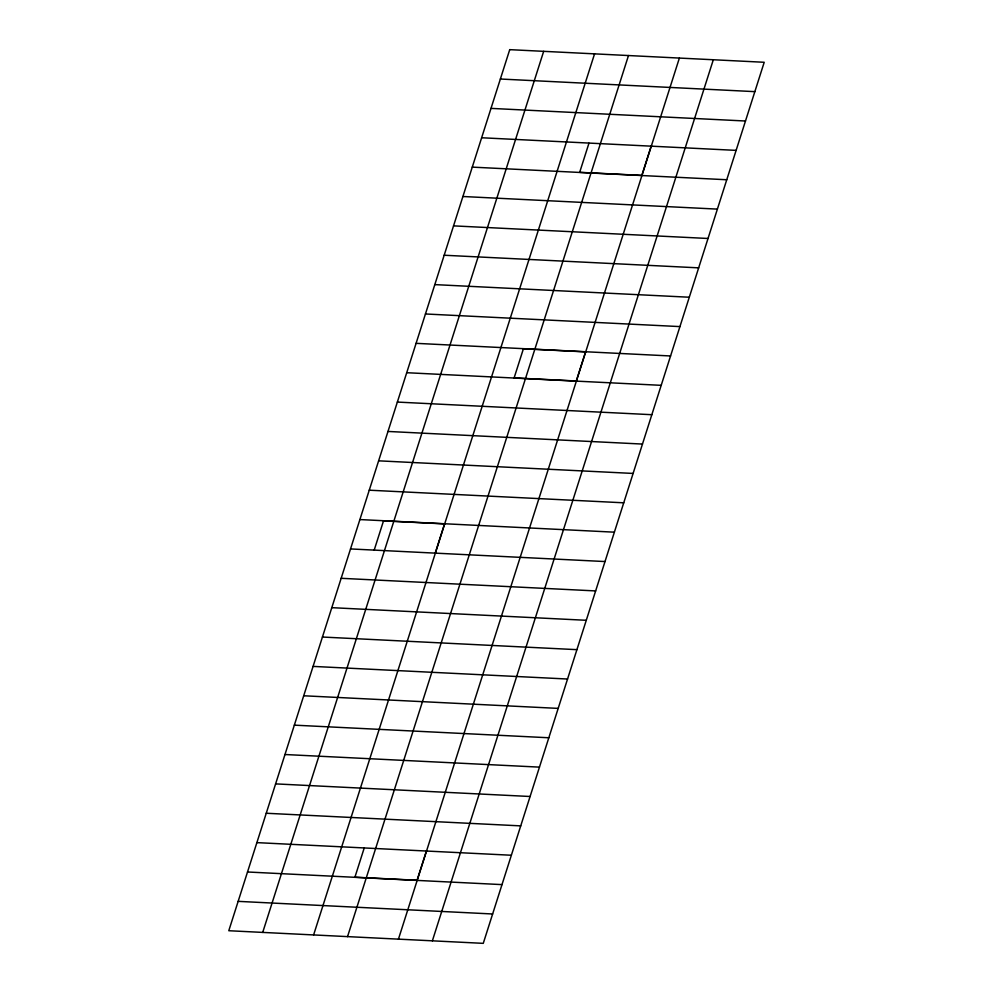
<?xml version="1.0" encoding="UTF-8"?>
<svg xmlns="http://www.w3.org/2000/svg" width="993" height="993" viewBox="0 0 993 993"><rect width="100%" height="100%" fill="white"/><g stroke="black" fill="none" stroke-linecap="round" stroke-linejoin="round"><path stroke-width="1.49" d="M374.237 549.985L383.521 520.853L444.554 523.882L435.257 553.014M262.711 932.415L543.668 51.338M313.614 934.934L594.559 53.858M364.195 848.059L354.911 877.204L417.072 880.282L426.357 851.15M588.961 143.203L579.676 172.335L641.838 175.413L651.123 146.281M347.538 936.622L628.495 55.534M398.441 939.142L679.386 58.066M432.365 940.83L713.322 59.741M500.373 79.018L754.854 91.641M491.001 108.386L745.482 121.009M481.642 137.754L736.123 150.377M472.271 167.122L726.752 179.745M462.912 196.502L717.393 209.113M453.54 225.87L708.021 238.481M444.181 255.238L698.662 267.849M434.81 284.606L689.291 297.23M425.451 313.974L679.932 326.598M416.079 343.342L670.573 355.966M406.72 372.71L661.201 385.334M397.349 402.078L651.842 414.702M387.99 431.446L642.471 444.07M378.618 460.826L633.112 473.438M369.259 490.194L623.741 502.806M359.888 519.562L614.382 532.174M350.529 548.93L605.01 561.554M341.158 578.298L595.651 590.922M331.799 607.666L586.28 620.29M322.427 637.034L576.921 649.658M313.068 666.402L567.549 679.026M303.709 695.77L558.19 708.394M294.338 725.151L548.819 737.762M284.979 754.519L539.46 767.13M275.607 783.887L530.088 796.498M266.248 813.255L520.729 825.878M256.877 842.623L511.358 855.246M247.518 871.991L501.999 884.614M238.146 901.359L492.627 913.982M509.732 49.65L228.787 930.726L483.268 943.35L764.213 62.274L509.732 49.65M523.41 348.779L514.113 377.923L576.275 381.002L585.572 351.87L523.41 348.779"/></g></svg>
